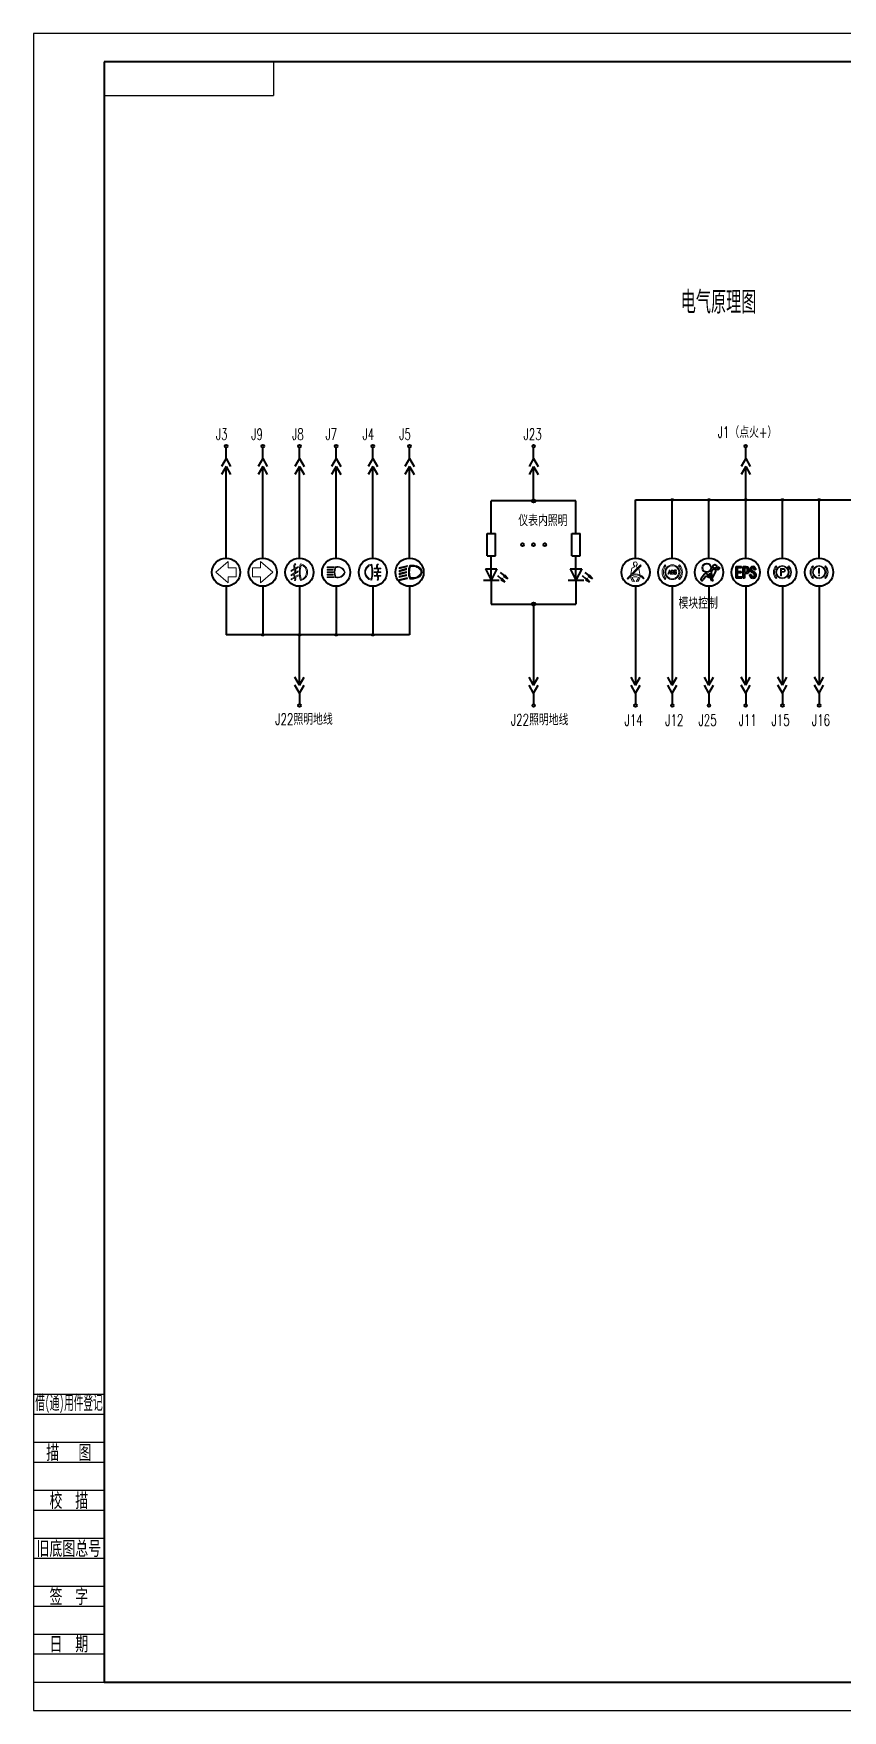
# Model space of a CAD drawing. Extents: x -871 to 2543, y 496 to 1402.
# Drawn here: x -30 to 257, y 496 to 1090 of the extents above; entities that cross this region are included whole.
import ezdxf
from ezdxf.enums import TextEntityAlignment as Align

# ---------------------------------------------------------------- set-up
doc = ezdxf.new("R2010")
doc.units = 0
doc.layers.get('0').update_dxf_attribs({"linetype": 'CONTINUOUS', "lineweight": 40})
doc.layers.add('1', color=7, linetype='CONTINUOUS')
doc.layers.add('图框层', color=7, linetype='CONTINUOUS')
for name, color, linetype, lineweight in [('1轮廓实线层', 7, 'CONTINUOUS', 40), ('2细线层', 3, 'CONTINUOUS', 20), ('6文字层', 3, 'CONTINUOUS', 20), ('排图层', 5, 'CONTINUOUS', 40)]:
    doc.layers.add(name, color=color, linetype=linetype, lineweight=lineweight)
doc.styles.add('STYLE9', font='romans.shx', dxfattribs={"width": 0.67, "height": 5, "bigfont": 'hzfs.shx'})
doc.styles.add('李志平', font='', dxfattribs={"width": 0.67})
doc.styles.get('李志平').set_extended_font_data('楷体_GB2312')

msp = doc.modelspace()

# ---------------------------------------------------------------- hatches: boundary and pattern name
h = msp.add_hatch(color=3)
h.dxf.hatch_style = 2
h.paths.add_polyline_path([(102.5953, 901.3768), (99.6922, 900.5704), (102.5146, 901.1348)])
h = msp.add_hatch(color=3)
h.dxf.hatch_style = 2
h.paths.add_polyline_path([(102.5146, 901.1348), (99.6922, 900.5704), (102.434, 900.8123)])
h = msp.add_hatch(color=3)
h.dxf.hatch_style = 2
h.paths.add_polyline_path([(102.434, 900.8123), (99.6922, 900.5704), (99.6922, 900.0865)])
h = msp.add_hatch(color=3)
h.dxf.hatch_style = 2
h.paths.add_polyline_path([(102.2727, 900.3284), (99.6922, 899.6027), (102.2727, 900.0865)])
h = msp.add_hatch(color=3)
h.dxf.hatch_style = 2
h.paths.add_polyline_path([(102.2727, 900.0865), (99.6922, 899.6027), (102.1921, 899.764)])
h = msp.add_hatch(color=3)
h.dxf.hatch_style = 2
h.paths.add_polyline_path([(102.1921, 899.764), (99.6922, 899.6027), (99.6922, 899.1188)])
h = msp.add_hatch(color=3)
h.dxf.hatch_style = 2
h.paths.add_polyline_path([(102.1921, 899.1995), (99.6922, 898.5544), (102.1921, 898.9576)])
h = msp.add_hatch(color=3)
h.dxf.hatch_style = 2
h.paths.add_polyline_path([(102.1921, 898.9576), (99.6922, 898.5544), (102.1921, 898.7156)])
h = msp.add_hatch(color=3)
h.dxf.hatch_style = 2
h.paths.add_polyline_path([(102.1921, 898.7156), (99.6922, 898.5544), (99.6922, 898.0705)])
h = msp.add_hatch(color=3)
h.dxf.hatch_style = 2
h.paths.add_polyline_path([(102.1921, 898.1512), (99.6922, 897.506), (102.2727, 897.9092)])
h = msp.add_hatch(color=3)
h.dxf.hatch_style = 2
h.paths.add_polyline_path([(102.2727, 897.9092), (99.6922, 897.506), (102.2727, 897.6673)])
h = msp.add_hatch(color=3)
h.dxf.hatch_style = 2
h.paths.add_polyline_path([(102.2727, 897.6673), (99.6922, 897.506), (99.6922, 897.0222)])
h = msp.add_hatch(color=3)
h.dxf.hatch_style = 2
h.paths.add_polyline_path([(102.434, 897.1028), (99.6922, 896.3771), (102.5146, 896.8609)])
h = msp.add_hatch(color=3)
h.dxf.hatch_style = 2
h.paths.add_polyline_path([(102.9178, 899.6833), (103.321, 899.2801), (102.8372, 899.0382)])
h = msp.add_hatch(color=3)
h.dxf.hatch_style = 2
h.paths.add_polyline_path([(103.321, 899.2801), (103.321, 898.7156), (102.8372, 899.0382)])
h = msp.add_hatch(color=3)
h.dxf.hatch_style = 2
h.paths.add_polyline_path([(102.8372, 899.0382), (103.321, 898.7156), (102.9178, 898.3931)])
h = msp.add_hatch(color=3)
h.dxf.hatch_style = 2
h.paths.add_polyline_path([(102.9985, 900.2478), (103.4017, 899.8446), (102.9178, 899.6833)])
h = msp.add_hatch(color=3)
h.dxf.hatch_style = 2
h.paths.add_polyline_path([(103.4017, 899.8446), (103.321, 899.2801), (102.9178, 899.6833)])
h = msp.add_hatch(color=3)
h.dxf.hatch_style = 2
h.paths.add_polyline_path([(103.321, 898.7156), (103.4017, 898.1512), (102.9178, 898.3931)])
h = msp.add_hatch(color=3)
h.dxf.hatch_style = 2
h.paths.add_polyline_path([(102.9178, 898.3931), (103.4017, 898.1512), (102.9985, 897.8286)])
h = msp.add_hatch(color=3)
h.dxf.hatch_style = 2
h.paths.add_polyline_path([(103.1597, 900.8123), (103.5629, 900.4091), (102.9985, 900.2478)])
h = msp.add_hatch(color=3)
h.dxf.hatch_style = 2
h.paths.add_polyline_path([(103.5629, 900.4091), (103.4017, 899.8446), (102.9985, 900.2478)])
h = msp.add_hatch(color=3)
h.dxf.hatch_style = 2
h.paths.add_polyline_path([(103.4017, 898.1512), (103.5629, 897.5867), (102.9985, 897.8286)])
h = msp.add_hatch(color=3)
h.dxf.hatch_style = 2
h.paths.add_polyline_path([(102.9985, 897.8286), (103.5629, 897.5867), (103.1597, 897.2641)])
h = msp.add_hatch(color=3)
h.dxf.hatch_style = 2
h.paths.add_polyline_path([(103.321, 901.2961), (103.7242, 900.9736), (103.1597, 900.8123)])
h = msp.add_hatch(color=3)
h.dxf.hatch_style = 2
h.paths.add_polyline_path([(103.7242, 900.9736), (103.5629, 900.4091), (103.1597, 900.8123)])
h = msp.add_hatch(color=3)
h.dxf.hatch_style = 2
h.paths.add_polyline_path([(103.5629, 897.5867), (103.7242, 897.0222), (103.1597, 897.2641)])
h = msp.add_hatch(color=3)
h.dxf.hatch_style = 2
h.paths.add_polyline_path([(103.1597, 897.2641), (103.7242, 897.0222), (103.321, 896.6996)])
h = msp.add_hatch(color=3)
h.dxf.hatch_style = 2
h.paths.add_polyline_path([(103.321, 901.3768), (105.7402, 901.2155), (103.321, 901.2961)])
h = msp.add_hatch(color=3)
h.dxf.hatch_style = 2
h.paths.add_polyline_path([(105.0951, 901.3768), (105.7402, 901.2155), (103.321, 901.3768)])
h = msp.add_hatch(color=3)
h.dxf.hatch_style = 2
h.paths.add_polyline_path([(103.4017, 901.3768), (105.0951, 901.3768), (103.321, 901.3768)])
h = msp.add_hatch(color=3)
h.dxf.hatch_style = 2
h.paths.add_polyline_path([(103.321, 901.2961), (105.7402, 901.2155), (103.7242, 900.9736)])
h = msp.add_hatch(color=3)
h.dxf.hatch_style = 2
h.paths.add_polyline_path([(103.7242, 897.0222), (104.5306, 897.0222), (103.321, 896.6996)])
h = msp.add_hatch(color=3)
h.dxf.hatch_style = 2
h.paths.add_polyline_path([(104.5306, 897.0222), (106.3047, 896.9416), (103.321, 896.6996)])
h = msp.add_hatch(color=3)
h.dxf.hatch_style = 2
h.paths.add_polyline_path([(106.3047, 896.9416), (105.9015, 896.7803), (103.321, 896.6996)])
h = msp.add_hatch(color=3)
h.dxf.hatch_style = 2
h.paths.add_polyline_path([(103.4823, 901.4574), (105.0951, 901.3768), (103.4017, 901.3768)])
h = msp.add_hatch(color=3)
h.dxf.hatch_style = 2
h.paths.add_polyline_path([(104.45, 901.4574), (105.0951, 901.3768), (103.4823, 901.4574)])
h = msp.add_hatch(color=3)
h.dxf.hatch_style = 2
h.paths.add_polyline_path([(105.7402, 901.2155), (104.45, 900.9736), (103.7242, 900.9736)])
h = msp.add_hatch(color=3)
h.dxf.hatch_style = 2
h.paths.add_polyline_path([(105.7402, 901.2155), (106.1434, 901.1348), (104.45, 900.9736)])
h = msp.add_hatch(color=3)
h.dxf.hatch_style = 2
h.paths.add_polyline_path([(106.1434, 901.1348), (106.466, 900.9736), (104.45, 900.9736)])
h = msp.add_hatch(color=3)
h.dxf.hatch_style = 2
h.paths.add_polyline_path([(104.45, 900.9736), (106.466, 900.9736), (105.0145, 900.9736)])
h = msp.add_hatch(color=3)
h.dxf.hatch_style = 2
h.paths.add_polyline_path([(104.8532, 897.0222), (106.3047, 896.9416), (104.5306, 897.0222)])
h = msp.add_hatch(color=3)
h.dxf.hatch_style = 2
h.paths.add_polyline_path([(105.0951, 897.0222), (106.3047, 896.9416), (104.8532, 897.0222)])
h = msp.add_hatch(color=3)
h.dxf.hatch_style = 2
h.paths.add_polyline_path([(105.0145, 900.9736), (106.7885, 900.7316), (105.5789, 900.8123)])
h = msp.add_hatch(color=3)
h.dxf.hatch_style = 2
h.paths.add_polyline_path([(106.466, 900.9736), (106.7885, 900.7316), (105.0145, 900.9736)])
h = msp.add_hatch(color=3)
h.dxf.hatch_style = 2
h.paths.add_polyline_path([(105.337, 897.1028), (106.3047, 896.9416), (105.0951, 897.0222)])
h = msp.add_hatch(color=3)
h.dxf.hatch_style = 2
h.paths.add_polyline_path([(105.5789, 897.1835), (106.6273, 897.1028), (105.337, 897.1028)])
h = msp.add_hatch(color=3)
h.dxf.hatch_style = 2
h.paths.add_polyline_path([(106.6273, 897.1028), (106.3047, 896.9416), (105.337, 897.1028)])
h = msp.add_hatch(color=3)
h.dxf.hatch_style = 2
h.paths.add_polyline_path([(105.5789, 900.8123), (106.7885, 900.7316), (105.8209, 900.7316)])
h = msp.add_hatch(color=3)
h.dxf.hatch_style = 2
h.paths.add_polyline_path([(105.8209, 897.2641), (106.6273, 897.1028), (105.5789, 897.1835)])
h = msp.add_hatch(color=3)
h.dxf.hatch_style = 2
h.paths.add_polyline_path([(105.8209, 900.7316), (106.7885, 900.7316), (106.0628, 900.651)])
h = msp.add_hatch(color=3)
h.dxf.hatch_style = 2
h.paths.add_polyline_path([(106.0628, 897.3448), (106.6273, 897.1028), (105.8209, 897.2641)])
h = msp.add_hatch(color=3)
h.dxf.hatch_style = 2
h.paths.add_polyline_path([(106.7885, 900.7316), (107.1111, 900.4897), (106.0628, 900.651)])
h = msp.add_hatch(color=3)
h.dxf.hatch_style = 2
h.paths.add_polyline_path([(106.0628, 900.651), (107.1111, 900.4897), (106.3047, 900.4897)])
h = msp.add_hatch(color=3)
h.dxf.hatch_style = 2
h.paths.add_polyline_path([(106.3047, 897.4254), (106.9498, 897.3448), (106.0628, 897.3448)])
h = msp.add_hatch(color=3)
h.dxf.hatch_style = 2
h.paths.add_polyline_path([(106.9498, 897.3448), (106.6273, 897.1028), (106.0628, 897.3448)])
h = msp.add_hatch(color=3)
h.dxf.hatch_style = 2
h.paths.add_polyline_path([(106.3047, 900.4897), (107.1111, 900.4897), (106.466, 900.4091)])
h = msp.add_hatch(color=3)
h.dxf.hatch_style = 2
h.paths.add_polyline_path([(106.466, 897.5867), (106.9498, 897.3448), (106.3047, 897.4254)])
h = msp.add_hatch(color=3)
h.dxf.hatch_style = 2
h.paths.add_polyline_path([(107.1111, 900.4897), (107.353, 900.2478), (106.466, 900.4091)])
h = msp.add_hatch(color=3)
h.dxf.hatch_style = 2
h.paths.add_polyline_path([(106.466, 900.4091), (107.353, 900.2478), (106.6273, 900.2478)])
h = msp.add_hatch(color=3)
h.dxf.hatch_style = 2
h.paths.add_polyline_path([(106.6273, 897.748), (107.1917, 897.5867), (106.466, 897.5867)])
h = msp.add_hatch(color=3)
h.dxf.hatch_style = 2
h.paths.add_polyline_path([(107.1917, 897.5867), (106.9498, 897.3448), (106.466, 897.5867)])
h = msp.add_hatch(color=3)
h.dxf.hatch_style = 2
h.paths.add_polyline_path([(106.6273, 900.2478), (107.353, 900.2478), (106.7885, 900.0865)])
h = msp.add_hatch(color=3)
h.dxf.hatch_style = 2
h.paths.add_polyline_path([(106.7885, 897.9092), (107.1917, 897.5867), (106.6273, 897.748)])
h = msp.add_hatch(color=3)
h.dxf.hatch_style = 2
h.paths.add_polyline_path([(107.353, 900.2478), (107.5143, 899.9252), (106.7885, 900.0865)])
h = msp.add_hatch(color=3)
h.dxf.hatch_style = 2
h.paths.add_polyline_path([(106.7885, 900.0865), (107.5143, 899.9252), (106.9498, 899.9252)])
h = msp.add_hatch(color=3)
h.dxf.hatch_style = 2
h.paths.add_polyline_path([(107.0305, 898.0705), (107.4337, 897.9092), (106.7885, 897.9092)])
h = msp.add_hatch(color=3)
h.dxf.hatch_style = 2
h.paths.add_polyline_path([(107.4337, 897.9092), (107.1917, 897.5867), (106.7885, 897.9092)])
h = msp.add_hatch(color=3)
h.dxf.hatch_style = 2
h.paths.add_polyline_path([(106.9498, 899.9252), (107.5143, 899.9252), (107.1111, 899.764)])
h = msp.add_hatch(color=3)
h.dxf.hatch_style = 2
h.paths.add_polyline_path([(107.1111, 898.3124), (107.5949, 898.1512), (107.0305, 898.0705)])
h = msp.add_hatch(color=3)
h.dxf.hatch_style = 2
h.paths.add_polyline_path([(107.5949, 898.1512), (107.4337, 897.9092), (107.0305, 898.0705)])
h = msp.add_hatch(color=3)
h.dxf.hatch_style = 2
h.paths.add_polyline_path([(107.5143, 899.9252), (107.6756, 899.6833), (107.1111, 899.764)])
h = msp.add_hatch(color=3)
h.dxf.hatch_style = 2
h.paths.add_polyline_path([(107.1111, 899.764), (107.6756, 899.6833), (107.1917, 899.522)])
h = msp.add_hatch(color=3)
h.dxf.hatch_style = 2
h.paths.add_polyline_path([(107.2724, 898.635), (107.6756, 898.4737), (107.1111, 898.3124)])
h = msp.add_hatch(color=3)
h.dxf.hatch_style = 2
h.paths.add_polyline_path([(107.6756, 898.4737), (107.5949, 898.1512), (107.1111, 898.3124)])
h = msp.add_hatch(color=3)
h.dxf.hatch_style = 2
h.paths.add_polyline_path([(107.6756, 899.6833), (107.7562, 899.3608), (107.1917, 899.522)])
h = msp.add_hatch(color=3)
h.dxf.hatch_style = 2
h.paths.add_polyline_path([(107.1917, 899.522), (107.7562, 899.3608), (107.2724, 899.2801)])
h = msp.add_hatch(color=3)
h.dxf.hatch_style = 2
h.paths.add_polyline_path([(107.7562, 899.3608), (107.7562, 899.1188), (107.2724, 899.2801)])
h = msp.add_hatch(color=3)
h.dxf.hatch_style = 2
h.paths.add_polyline_path([(107.2724, 899.2801), (107.7562, 899.1188), (107.2724, 898.9576)])
h = msp.add_hatch(color=3)
h.dxf.hatch_style = 2
h.paths.add_polyline_path([(107.7562, 899.1188), (107.7562, 898.7963), (107.2724, 898.9576)])
h = msp.add_hatch(color=3)
h.dxf.hatch_style = 2
h.paths.add_polyline_path([(107.2724, 898.9576), (107.7562, 898.7963), (107.2724, 898.7963)])
h = msp.add_hatch(color=3)
h.dxf.hatch_style = 2
h.paths.add_polyline_path([(107.2724, 898.7963), (107.6756, 898.4737), (107.2724, 898.635)])
h = msp.add_hatch(color=3)
h.dxf.hatch_style = 2
h.paths.add_polyline_path([(107.7562, 898.7963), (107.6756, 898.4737), (107.2724, 898.7963)])
h = msp.add_hatch(color=3)
h.dxf.hatch_style = 2
h.paths.add_polyline_path([(102.5146, 896.8609), (99.6922, 896.3771), (102.5953, 896.619)])
h = msp.add_hatch(color=3)
h.dxf.hatch_style = 2
h.paths.add_polyline_path([(102.5953, 896.619), (99.6922, 896.3771), (99.6922, 895.8932)])
h = msp.add_hatch(color=3)
h.dxf.hatch_style = 2
h.paths.add_polyline_path([(105.9015, 896.7803), (105.4983, 896.6996), (103.321, 896.6996)])
h = msp.add_hatch(color=3)
h.dxf.hatch_style = 2
h.paths.add_polyline_path([(103.321, 896.6996), (105.0951, 896.619), (103.4017, 896.5384)])
h = msp.add_hatch(color=3)
h.dxf.hatch_style = 2
h.paths.add_polyline_path([(105.4983, 896.6996), (105.0951, 896.619), (103.321, 896.6996)])
h = msp.add_hatch(color=3)
h.dxf.hatch_style = 2
h.paths.add_polyline_path([(105.0951, 896.619), (104.9338, 896.5384), (103.4017, 896.5384)])
h = msp.add_hatch(color=3)
h.dxf.hatch_style = 2
h.paths.add_polyline_path([(103.4017, 896.5384), (104.9338, 896.5384), (103.4823, 896.5384)])
h = msp.add_hatch(color=3)
h.dxf.hatch_style = 2
h.paths.add_polyline_path([(104.9338, 896.5384), (104.7725, 896.5384), (103.4823, 896.5384)])

# ---------------------------------------------------------------- linework, layer by layer
at = {"layer": '1', "color": 3, "lineweight": 9}
for points in [[(99.6922, 900.5704), (102.5953, 901.3768)], [(99.6922, 900.0865), (102.434, 900.8123)], [(99.6922, 900.5704), (99.6922, 900.0865)], [(99.6922, 899.6027), (102.2727, 900.3284)], [(99.6922, 899.1188), (102.1921, 899.764)], [(99.6922, 899.6027), (99.6922, 899.1188)], [(99.6922, 898.5544), (102.1921, 899.1995)], [(99.6922, 898.0705), (102.1921, 898.7156)], [(99.6922, 898.5544), (99.6922, 898.0705)], [(99.6922, 897.506), (102.1921, 898.1512)], [(99.6922, 897.0222), (102.2727, 897.6673)], [(99.6922, 897.506), (99.6922, 897.0222)], [(99.6922, 896.3771), (102.434, 897.1028)], [(102.2727, 900.3284), (102.1921, 899.764)], [(102.1921, 899.1995), (102.1921, 898.7156)], [(102.1921, 898.1512), (102.2727, 897.6673)], [(102.5953, 901.3768), (102.434, 900.8123)], [(102.434, 897.1028), (102.5953, 896.619)], [(103.321, 901.2961), (103.1597, 900.7316), (102.9985, 900.1672), (102.9178, 899.6833), (102.9178, 899.0382)], [(102.9985, 900.3284), (102.9178, 899.8446), (102.9178, 899.2801), (102.9178, 898.7963), (102.9178, 898.3124), (102.9985, 897.8286)], [(102.9178, 899.0382), (102.9178, 898.5544), (102.9178, 898.0705), (102.9985, 897.5867), (103.1597, 897.1028), (103.321, 896.6996)], [(103.321, 901.2961), (103.1597, 900.8123), (102.9985, 900.3284)], [(102.9985, 897.8286), (103.1597, 897.2641), (103.321, 896.6996)], [(103.4823, 901.4574), (103.4017, 901.3768), (103.321, 901.2961)], [(103.4823, 901.4574), (103.4017, 901.3768), (103.321, 901.2961)], [(103.7242, 900.9736), (103.5629, 900.4897), (103.4823, 900.0059), (103.4017, 899.522), (103.321, 898.9576), (103.4017, 898.4737), (103.4823, 897.9899), (103.5629, 897.506), (103.7242, 897.0222)], [(103.7242, 900.9736), (103.5629, 900.4897), (103.4823, 900.0059), (103.4017, 899.522), (103.321, 898.9576)], [(103.321, 898.9576), (103.4017, 898.4737), (103.4823, 897.9899), (103.5629, 897.506), (103.7242, 897.0222)], [(103.4823, 901.4574), (104.45, 901.4574)], [(103.4823, 901.4574), (104.45, 901.4574)], [(103.7242, 900.9736), (104.45, 900.9736)], [(103.7242, 900.9736), (104.45, 900.9736)], [(104.5306, 897.0222), (103.7242, 897.0222)], [(104.5306, 897.0222), (103.7242, 897.0222)], [(105.7402, 901.2155), (105.337, 901.3768), (104.9338, 901.4574), (104.45, 901.4574)], [(105.7402, 901.2155), (105.337, 901.3768), (104.9338, 901.4574), (104.45, 901.4574)], [(105.5789, 900.8123), (105.0145, 900.9736), (104.45, 900.9736)], [(105.5789, 900.8123), (105.0145, 900.9736), (104.45, 900.9736)], [(104.5306, 897.0222), (105.0951, 897.1028), (105.5789, 897.1835)], [(104.5306, 897.0222), (105.0951, 897.1028)], [(105.0951, 897.0222), (105.5789, 897.1835), (106.0628, 897.3448)], [(105.0951, 896.619), (105.4983, 896.6996), (105.9015, 896.7803), (106.3047, 896.9416)], [(105.0951, 896.619), (105.4983, 896.6996), (105.9015, 896.7803), (106.3047, 896.9416)], [(106.7885, 900.0865), (106.5466, 900.3284), (106.2241, 900.4897), (105.9015, 900.651), (105.5789, 900.8123)], [(106.466, 900.4091), (106.0628, 900.651), (105.5789, 900.8123)], [(105.5789, 897.1835), (106.0628, 897.3448), (106.466, 897.5867)], [(106.7885, 900.7316), (106.466, 900.9736), (106.1434, 901.1348), (105.7402, 901.2961)], [(106.7885, 900.7316), (106.466, 900.9736), (106.1434, 901.1348), (105.7402, 901.2961)], [(106.0628, 897.3448), (106.3047, 897.506), (106.5466, 897.6673), (106.7885, 897.9092)], [(106.3047, 896.9416), (106.6273, 897.1835), (106.9498, 897.3448), (107.1917, 897.6673)], [(106.3047, 896.9416), (106.6273, 897.1835), (106.9498, 897.3448), (107.1917, 897.6673)], [(107.1111, 899.764), (106.8692, 900.0059), (106.7079, 900.1672), (106.466, 900.4091)], [(106.466, 897.5867), (106.7079, 897.748), (106.8692, 897.9899), (107.1111, 898.2318)], [(107.5143, 899.9252), (107.353, 900.2478), (107.1111, 900.4897), (106.7885, 900.7316)], [(107.5143, 899.9252), (107.353, 900.2478), (107.1111, 900.4897), (106.7885, 900.7316)], [(107.2724, 899.0382), (107.2724, 899.2801), (107.1917, 899.6027), (107.0305, 899.8446), (106.7885, 900.0865)], [(106.7885, 897.9092), (106.9498, 898.0705), (107.1111, 898.3124), (107.1917, 898.4737), (107.2724, 898.7156), (107.2724, 898.9576)], [(107.2724, 898.9576), (107.2724, 899.2801), (107.1917, 899.522), (107.1111, 899.764)], [(107.1111, 898.2318), (107.1917, 898.4737), (107.2724, 898.7156), (107.2724, 898.9576)], [(107.1917, 897.6673), (107.4337, 897.9092), (107.5949, 898.2318), (107.6756, 898.4737)], [(107.1917, 897.6673), (107.4337, 897.9092), (107.5949, 898.2318), (107.6756, 898.4737)], [(107.6756, 898.4737), (107.7562, 898.7963), (107.7562, 899.1188), (107.6756, 899.3608), (107.6756, 899.6833), (107.5143, 899.9252)], [(107.6756, 898.4737), (107.7562, 898.7963), (107.7562, 899.1188), (107.6756, 899.3608), (107.6756, 899.6833), (107.5143, 899.9252)], [(99.6922, 895.8932), (102.5953, 896.619)], [(99.6922, 896.3771), (99.6922, 895.8932)], [(103.321, 896.6996), (103.4017, 896.5384), (103.4823, 896.5384)], [(103.321, 896.6996), (103.4017, 896.5384), (103.4823, 896.5384)], [(104.7725, 896.5384), (103.4823, 896.5384)], [(104.7725, 896.5384), (105.0951, 896.619)]]:
    msp.add_lwpolyline(points, dxfattribs=at)
at = {"layer": '1轮廓实线层', "ltscale": 7}
for p, q in [((38.321, 939.2044), (36.7044, 936.4044)), ((38.321, 939.2044), (38.321, 943.1244)), ((38.321, 939.2044), (39.9376, 936.4044)), ((51.321, 939.2044), (49.7044, 936.4044)), ((51.321, 939.2044), (51.321, 943.1244)), ((51.321, 939.2044), (52.9376, 936.4044)), ((64.321, 939.2044), (62.7044, 936.4044)), ((64.321, 939.2044), (64.321, 943.1244)), ((64.321, 939.2044), (65.9376, 936.4044)), ((77.321, 939.2044), (75.7044, 936.4044)), ((77.321, 939.2044), (77.321, 943.1244)), ((77.321, 939.2044), (78.9376, 936.4044)), ((90.321, 939.2044), (88.7044, 936.4044)), ((90.321, 939.2044), (90.321, 943.1244)), ((90.321, 939.2044), (91.9376, 936.4044)), ((103.321, 939.2044), (101.7044, 936.4044)), ((103.321, 939.2044), (103.321, 943.1244)), ((103.321, 939.2044), (104.9376, 936.4044)), ((147.2865, 939.2044), (145.6699, 936.4044)), ((147.2865, 939.2044), (147.2865, 943.1244)), ((147.2865, 939.2044), (148.9031, 936.4044)), ((222.4032, 939.2044), (220.7867, 936.4044)), ((222.4032, 939.2044), (222.4032, 943.1244)), ((222.4032, 939.2044), (224.0198, 936.4044)), ((38.321, 936.4044), (36.7044, 933.6044)), ((38.321, 903.9576), (38.321, 936.4044)), ((38.321, 936.4044), (39.9376, 933.6044)), ((51.321, 936.4044), (49.7044, 933.6044)), ((51.321, 903.9576), (51.321, 936.4044)), ((51.321, 936.4044), (52.9376, 933.6044)), ((64.321, 936.4044), (62.7044, 933.6044)), ((64.321, 903.9576), (64.321, 936.4044)), ((64.321, 936.4044), (65.9376, 933.6044)), ((77.321, 936.4044), (75.7044, 933.6044)), ((77.321, 903.9576), (77.321, 936.4044)), ((77.321, 936.4044), (78.9376, 933.6044)), ((90.321, 936.4044), (88.7044, 933.6044)), ((90.321, 903.9576), (90.321, 936.4044)), ((90.321, 936.4044), (91.9376, 933.6044)), ((103.321, 936.4044), (101.7044, 933.6044)), ((103.321, 903.9576), (103.321, 936.4044)), ((103.321, 936.4044), (104.9376, 933.6044)), ((147.2865, 936.4044), (145.6699, 933.6044)), ((147.2865, 936.4044), (148.9031, 933.6044)), ((222.4032, 936.4044), (220.7867, 933.6044)), ((222.4032, 936.4044), (224.0198, 933.6044)), ((162.2865, 924.2019), (132.2865, 924.2019)), ((132.2865, 912.697), (132.2865, 924.2019)), ((162.2865, 912.697), (162.2865, 924.2019)), ((183.4032, 924.5576), (260.4032, 924.5576)), ((183.4032, 903.9576), (183.4032, 924.5576)), ((196.4032, 903.9576), (196.4032, 924.5576)), ((209.4032, 903.9576), (209.4032, 924.5576)), ((222.4032, 903.9576), (222.4032, 924.5576)), ((235.4032, 903.9576), (235.4032, 924.5576)), ((248.4032, 903.9576), (248.4032, 924.5576)), ((130.7865, 912.697), (133.7865, 912.697)), ((130.7865, 904.697), (130.7865, 912.697)), ((133.7865, 904.697), (133.7865, 912.697)), ((160.7865, 912.697), (163.7865, 912.697)), ((160.7865, 904.697), (160.7865, 912.697)), ((163.7865, 904.697), (163.7865, 912.697)), ((130.7865, 904.697), (133.7865, 904.697)), ((132.2865, 896.1729), (132.2865, 904.697)), ((160.7865, 904.697), (163.7865, 904.697)), ((162.2865, 896.1729), (162.2865, 904.697)), ((130.2699, 900.1729), (134.3032, 900.1729)), ((130.2699, 900.1729), (132.2865, 896.1729)), ((134.3032, 900.1729), (132.2865, 896.1729)), ((134.5078, 897.7486), (135.8261, 896.6341)), ((135.4761, 898.8942), (136.7945, 897.7797)), ((136.9881, 898.0086), (136.601, 897.5507)), ((136.601, 897.5507), (138.093, 896.682)), ((136.9881, 898.0086), (138.093, 896.682)), ((160.2699, 900.1729), (162.2865, 896.1729)), ((160.2699, 900.1729), (164.3032, 900.1729)), ((164.3032, 900.1729), (162.2865, 896.1729)), ((164.5078, 897.7486), (165.8261, 896.6341)), ((165.4761, 898.8942), (166.7945, 897.7797)), ((166.9881, 898.0086), (166.601, 897.5507)), ((166.601, 897.5507), (168.093, 896.682)), ((166.9881, 898.0086), (168.093, 896.682)), ((38.321, 893.9576), (38.321, 876.8071)), ((51.321, 893.9576), (51.321, 876.8071)), ((64.321, 893.9576), (64.321, 876.8071)), ((77.321, 893.9576), (77.321, 876.8071)), ((90.321, 893.9576), (90.321, 876.8071)), ((103.321, 893.9576), (103.321, 876.8071)), ((129.5365, 896.1729), (135.0365, 896.1729)), ((132.2865, 896.1729), (132.2865, 887.6487)), ((136.0197, 896.8631), (135.6326, 896.4052)), ((135.6326, 896.4052), (137.1246, 895.5364)), ((136.0197, 896.8631), (137.1246, 895.5364)), ((159.5365, 896.1729), (165.0365, 896.1729)), ((162.2865, 896.1729), (162.2865, 887.6487)), ((166.0197, 896.8631), (165.6326, 896.4052)), ((165.6326, 896.4052), (167.1246, 895.5364)), ((166.0197, 896.8631), (167.1246, 895.5364)), ((183.4032, 893.9576), (183.4032, 858.9576)), ((196.4032, 893.9576), (196.4032, 858.9576)), ((209.4032, 893.9576), (209.4032, 858.9576)), ((222.4032, 893.9576), (222.4032, 858.9576)), ((235.4032, 893.9576), (235.4032, 858.9576)), ((248.4032, 893.9576), (248.4032, 858.9576)), ((132.2865, 887.6487), (162.2865, 887.6487)), ((64.321, 858.9576), (62.7044, 861.7576)), ((64.321, 858.9576), (65.9376, 861.7576)), ((147.2865, 858.9576), (145.6699, 861.7576)), ((147.2865, 858.9576), (148.9031, 861.7576)), ((183.4032, 858.9576), (181.7867, 861.7576)), ((183.4032, 858.9576), (185.0198, 861.7576)), ((196.4032, 858.9576), (194.7867, 861.7576)), ((196.4032, 858.9576), (198.0198, 861.7576)), ((209.4032, 858.9576), (207.7867, 861.7576)), ((209.4032, 858.9576), (211.0198, 861.7576)), ((222.4032, 858.9576), (220.7867, 861.7576)), ((222.4032, 858.9576), (224.0198, 861.7576)), ((235.4032, 858.9576), (233.7867, 861.7576)), ((235.4032, 858.9576), (237.0198, 861.7576)), ((248.4032, 858.9576), (246.7867, 861.7576)), ((248.4032, 858.9576), (250.0198, 861.7576)), ((64.321, 856.1576), (62.7044, 858.9576)), ((64.321, 856.1576), (65.9376, 858.9576)), ((64.321, 856.1576), (64.321, 852.2376)), ((147.2865, 856.1576), (145.6699, 858.9576)), ((147.2865, 856.1576), (148.9031, 858.9576)), ((147.2865, 856.1576), (147.2865, 852.2376)), ((183.4032, 856.1576), (181.7867, 858.9576)), ((183.4032, 856.1576), (185.0198, 858.9576)), ((183.4032, 856.1576), (183.4032, 852.2376)), ((196.4032, 856.1576), (194.7867, 858.9576)), ((196.4032, 856.1576), (198.0198, 858.9576)), ((196.4032, 856.1576), (196.4032, 852.2376)), ((209.4032, 856.1576), (207.7867, 858.9576)), ((209.4032, 856.1576), (211.0198, 858.9576)), ((209.4032, 856.1576), (209.4032, 852.2376)), ((222.4032, 856.1576), (220.7867, 858.9576)), ((222.4032, 856.1576), (224.0198, 858.9576)), ((222.4032, 856.1576), (222.4032, 852.2376)), ((235.4032, 856.1576), (233.7867, 858.9576)), ((235.4032, 856.1576), (237.0198, 858.9576)), ((235.4032, 856.1576), (235.4032, 852.2376)), ((248.4032, 856.1576), (246.7867, 858.9576)), ((248.4032, 856.1576), (250.0198, 858.9576)), ((248.4032, 856.1576), (248.4032, 852.2376))]:
    msp.add_line(p, q, dxfattribs=at)
at = {"layer": '1轮廓实线层', "ltscale": 10}
for p, q in [((147.2865, 924.2019), (147.2865, 936.4044)), ((222.4032, 924.5576), (222.4032, 936.4044)), ((147.2865, 887.6487), (147.2865, 858.9576)), ((103.321, 876.8071), (38.321, 876.8071)), ((64.321, 858.9576), (64.321, 876.8071))]:
    msp.add_line(p, q, dxfattribs=at)
at = {"layer": '1轮廓实线层', "color": 1}
for p, q in [((207.7966, 898.305), (206.5941, 896.7302)), ((208.1794, 897.3642), (207.2895, 896.1991)), ((208.6292, 898.3419), (208.2794, 898.4555)), ((209.579, 896.9702), (208.5973, 897.4611)), ((209.579, 896.9702), (209.0906, 898.2769)), ((210.3529, 895.859), (209.4293, 898.3322)), ((210.856, 895.859), (209.8531, 898.5455)), ((210.115, 898.8055), (210.2495, 899.0205)), ((210.7702, 897.0512), (210.115, 898.8055)), ((210.2495, 899.0205), (210.5492, 899.6201)), ((210.7702, 897.0512), (211.7536, 899.0179)), ((213.0042, 900.7401), (212.0298, 900.1041)), ((213.0042, 900.1772), (212.2671, 899.6965)), ((213.0042, 900.7401), (213.0042, 900.1772)), ((218.9874, 898.8935), (218.9874, 900.9935)), ((218.9874, 900.9935), (219.9402, 900.9935)), ((218.9874, 896.7935), (218.9874, 898.8935)), ((220.1664, 900.5273), (219.4397, 900.5273)), ((219.4397, 900.5273), (219.4397, 899.8762)), ((219.4397, 899.8762), (219.4397, 899.2251)), ((219.4397, 899.2251), (220.1074, 899.2251)), ((219.4397, 898.7589), (219.4397, 898.0093)), ((220.1074, 898.7589), (219.4397, 898.7589)), ((219.4397, 898.0093), (219.4397, 897.2598)), ((219.4397, 897.2598), (220.2156, 897.2598)), ((219.9402, 900.9935), (220.8931, 900.9935)), ((220.1074, 899.2251), (220.7752, 899.2251)), ((220.7752, 898.7589), (220.1074, 898.7589)), ((220.8931, 900.5273), (220.1664, 900.5273)), ((220.2156, 897.2598), (220.9916, 897.2598)), ((220.7752, 899.2251), (220.7752, 898.992)), ((220.7752, 898.992), (220.7752, 898.7589)), ((220.8931, 900.9935), (220.8931, 900.7604)), ((220.8931, 900.7604), (220.8931, 900.5273)), ((220.9916, 897.2598), (220.9916, 897.0267)), ((220.9916, 897.0267), (220.9916, 896.7935)), ((221.4834, 900.9935), (221.9942, 900.9935)), ((221.4834, 898.8935), (221.4834, 900.9935)), ((221.4834, 896.7935), (221.4834, 898.8935)), ((221.9357, 900.5273), (221.9357, 899.7161)), ((222.1614, 900.5273), (221.9357, 900.5273)), ((221.9357, 899.7161), (221.9357, 898.905)), ((221.9357, 898.905), (222.1614, 898.905)), ((221.9357, 898.4388), (221.9357, 897.6161)), ((222.2208, 898.4388), (221.9357, 898.4388)), ((221.9357, 897.6161), (221.9357, 896.7935)), ((221.9942, 900.9935), (222.5049, 900.9935)), ((222.387, 900.5273), (222.1614, 900.5273)), ((222.1614, 898.905), (222.387, 898.905)), ((222.5058, 898.4388), (222.2208, 898.4388)), ((222.6963, 900.4839), (222.387, 900.5273)), ((222.387, 898.905), (222.6965, 898.9481)), ((222.5049, 900.9935), (222.9423, 900.9074)), ((222.942, 898.5249), (222.5058, 898.4388)), ((222.9175, 900.3546), (222.6963, 900.4839)), ((222.6965, 898.9481), (222.9175, 899.0766)), ((223.0502, 900.1093), (222.9175, 900.3546)), ((222.9175, 899.0766), (223.0502, 899.3227)), ((223.2712, 898.783), (222.942, 898.5249)), ((222.9423, 900.9074), (223.2712, 900.6493)), ((223.0944, 899.7156), (223.0502, 900.1093)), ((223.0502, 899.3227), (223.0944, 899.7156)), ((223.2712, 900.6493), (223.4777, 900.2442)), ((223.478, 899.188), (223.2712, 898.783)), ((223.4777, 900.2442), (223.5466, 899.7156)), ((223.5466, 899.7156), (223.478, 899.188)), ((223.9196, 898.121), (224.1458, 898.121)), ((223.9196, 898.0352), (223.9196, 898.121)), ((223.9196, 897.9495), (223.9196, 898.0352)), ((223.9888, 897.4765), (223.9196, 897.9495)), ((224.1951, 897.0894), (223.9888, 897.4765)), ((223.9979, 899.8883), (224.0691, 900.3554)), ((224.0498, 899.5449), (223.9979, 899.8883)), ((224.2042, 899.2504), (224.0498, 899.5449)), ((224.0691, 900.3554), (224.2825, 900.7241)), ((224.1458, 898.121), (224.3719, 898.121)), ((224.524, 896.831), (224.1951, 897.0894)), ((224.4769, 898.9921), (224.2042, 899.2504)), ((224.2825, 900.7241), (224.5946, 900.9634)), ((224.3719, 898.121), (224.3719, 898.0473)), ((224.3719, 898.0473), (224.3719, 897.9737)), ((224.3719, 897.9737), (224.4161, 897.6478)), ((224.4161, 897.6478), (224.5487, 897.4084)), ((224.4846, 900.2043), (224.4502, 899.962)), ((224.4502, 899.962), (224.4771, 899.7563)), ((224.8821, 898.7589), (224.4769, 898.9921)), ((224.4771, 899.7563), (224.5579, 899.5809)), ((224.5874, 900.3914), (224.4846, 900.2043)), ((224.5487, 897.4084), (224.7402, 897.2607)), ((224.5579, 899.5809), (224.7523, 899.4065)), ((224.7499, 900.5116), (224.5874, 900.3914)), ((224.5946, 900.9634), (224.9614, 901.043)), ((224.7402, 897.2607), (224.9614, 897.2115)), ((224.9614, 900.5514), (224.7499, 900.5116)), ((224.7523, 899.4065), (225.118, 899.201)), ((225.1771, 898.5774), (224.8821, 898.7589)), ((224.9614, 901.043), (225.4006, 900.9479)), ((225.1867, 900.496), (224.9614, 900.5514)), ((224.9614, 897.2115), (225.2335, 897.2634)), ((225.118, 899.201), (225.5013, 898.9583)), ((225.3933, 898.3778), (225.1771, 898.5774)), ((225.3537, 900.3304), (225.1867, 900.496)), ((225.2335, 897.2634), (225.4228, 897.4199)), ((225.452, 900.0971), (225.3537, 900.3304)), ((225.526, 898.16), (225.3933, 898.3778)), ((225.4006, 900.9479), (225.6982, 900.662)), ((225.7378, 897.0768), (225.4009, 896.8279)), ((225.4228, 897.4199), (225.5334, 897.6504)), ((225.4716, 899.8388), (225.452, 900.0971)), ((225.6977, 899.8388), (225.4716, 899.8388)), ((225.5013, 898.9583), (225.7866, 898.6725)), ((225.5702, 897.9241), (225.526, 898.16)), ((225.5334, 897.6504), (225.5702, 897.9241)), ((225.9239, 899.8388), (225.6977, 899.8388)), ((225.6982, 900.662), (225.8676, 900.2656)), ((225.9513, 897.4663), (225.7378, 897.0768)), ((225.7866, 898.6725), (225.9636, 898.3441)), ((225.8676, 900.2656), (225.9239, 899.8388)), ((226.0224, 897.9725), (225.9513, 897.4663)), ((225.9636, 898.3441), (226.0224, 897.9725)), ((210.856, 895.859), (210.3529, 895.859)), ((219.9895, 896.7935), (218.9874, 896.7935)), ((220.9916, 896.7935), (219.9895, 896.7935)), ((221.7096, 896.7935), (221.4834, 896.7935)), ((221.9357, 896.7935), (221.7096, 896.7935)), ((224.9614, 896.7452), (224.524, 896.831)), ((225.4009, 896.8279), (224.9614, 896.7452))]:
    msp.add_line(p, q, dxfattribs=at)
at = {"layer": '1轮廓实线层', "ltscale": 7}
for centre, radius in [((38.321, 943.6044), 0.48), ((51.321, 943.6044), 0.48), ((64.321, 943.6044), 0.48), ((77.321, 943.6044), 0.48), ((90.321, 943.6044), 0.48), ((103.321, 943.6044), 0.48), ((147.2865, 943.6044), 0.48), ((222.4032, 943.6044), 0.48), ((147.2865, 924.2019), 0.6), ((196.4032, 924.5576), 0.32), ((209.4032, 924.5576), 0.32), ((222.4032, 924.5576), 0.32), ((235.4032, 924.5576), 0.32), ((248.4032, 924.5576), 0.32), ((143.2865, 908.697), 0.5), ((147.2865, 908.697), 0.5), ((151.2865, 908.697), 0.5), ((38.321, 898.9576), 5), ((51.321, 898.9576), 5), ((64.321, 898.9576), 5), ((77.321, 898.9576), 5), ((90.321, 898.9576), 5), ((103.321, 898.9576), 5), ((183.4032, 898.9576), 5), ((196.4032, 898.9576), 5), ((209.4032, 898.9576), 5), ((222.4032, 898.9576), 5), ((235.4032, 898.9576), 5), ((248.4032, 898.9576), 5), ((147.2865, 887.6487), 0.6), ((51.321, 876.8071), 0.32), ((64.321, 876.8071), 0.32), ((77.321, 876.8071), 0.32), ((90.321, 876.8071), 0.32), ((64.321, 851.7576), 0.48), ((147.2865, 851.7576), 0.48), ((183.4032, 851.7576), 0.48), ((196.4032, 851.7576), 0.48), ((209.4032, 851.7576), 0.48), ((222.4032, 851.7576), 0.48), ((235.4032, 851.7576), 0.48), ((248.4032, 851.7576), 0.48)]:
    msp.add_circle(centre, radius, dxfattribs=at)
at = {"layer": '1轮廓实线层', "color": 1}
for centre, radius in [((208.6168, 900.482), 1.5709), ((211.4468, 900.9756), 0.6733)]:
    msp.add_circle(centre, radius, dxfattribs=at)
for centre, radius, start, end in [((208.1442, 898.0394), 0.4376, 72.0073991, 142.6360016), ((208.4465, 897.1599), 0.3366, 63.434897, 142.6360016), ((209.0452, 899.6226), 1.3465, 252.0069875, 271.9364959), ((209.0452, 899.6226), 1.3465, 286.5959943, 306.8760008), ((211.1511, 899.319), 0.6733, 333.4350001, 153.4349915), ((211.1511, 899.319), 1.1782, 18.6876008, 41.7914004), ((206.9418, 896.4646), 0.4376, 142.6360016, 322.6360066)]:
    msp.add_arc(centre, radius, start, end, dxfattribs=at)
at = {"layer": '2细线层', "color": 3}
for p, q in [((39.121, 902.7576), (34.721, 898.9576)), ((34.721, 898.9576), (39.121, 895.1576)), ((39.121, 900.5576), (39.121, 902.7576)), ((41.921, 900.5576), (39.121, 900.5576)), ((41.921, 897.3576), (39.121, 897.3576)), ((39.121, 895.1576), (39.121, 897.3576)), ((41.921, 897.3576), (41.921, 900.5576)), ((47.721, 900.5576), (50.521, 900.5576)), ((47.721, 897.3576), (47.721, 900.5576)), ((47.721, 897.3576), (50.521, 897.3576)), ((50.521, 900.5576), (50.521, 902.7576)), ((50.521, 902.7576), (54.921, 898.9576)), ((54.921, 898.9576), (50.521, 895.1576)), ((50.521, 895.1576), (50.521, 897.3576)), ((62.5314, 900.2121), (61.441, 899.582)), ((62.6432, 899.9034), (61.441, 899.2093)), ((61.441, 899.582), (61.441, 899.2093)), ((62.3684, 898.6091), (61.441, 898.0734)), ((62.2912, 898.1921), (61.441, 897.7007)), ((61.441, 898.0734), (61.441, 897.7007)), ((62.5838, 897.2244), (61.441, 896.5648)), ((62.5775, 901.8704), (63.025, 901.8704)), ((63.8631, 899.0993), (62.642, 898.3942)), ((63.8631, 900.9805), (62.8113, 900.3734)), ((63.8631, 899.4719), (62.8626, 898.8942)), ((63.8631, 897.9634), (62.8661, 897.3874)), ((63.8631, 900.6078), (62.9323, 900.0704)), ((63.8631, 897.5907), (62.9651, 897.0723)), ((63.8631, 900.9805), (63.8631, 900.6078)), ((63.8631, 899.4719), (63.8631, 899.0993)), ((63.8631, 897.9634), (63.8631, 897.5907)), ((62.6673, 896.9006), (61.441, 896.1922)), ((61.441, 896.5648), (61.441, 896.1922)), ((62.5147, 896.0447), (62.8707, 896.0447))]:
    msp.add_line(p, q, dxfattribs=at)
at = {"layer": '2细线层', "color": 5}
for p, q in [((76.5714, 900.8083), (74.121, 900.8083)), ((74.121, 900.8083), (74.121, 900.525)), ((76.4715, 900.525), (74.121, 900.525)), ((76.3238, 899.9538), (74.121, 899.9538)), ((74.121, 899.9538), (74.121, 899.6705)), ((76.2758, 899.6705), (74.121, 899.6705)), ((76.2272, 899.0992), (74.121, 899.0992)), ((74.121, 899.0992), (74.121, 898.8159)), ((76.2266, 898.8159), (74.121, 898.8159)), ((76.2758, 898.2242), (74.121, 898.2242)), ((74.121, 898.2242), (74.121, 897.9409)), ((76.3238, 897.9409), (74.121, 897.9409)), ((76.4715, 897.3696), (74.121, 897.3696)), ((74.121, 897.3696), (74.121, 897.0864)), ((76.5714, 897.0864), (74.121, 897.0864))]:
    msp.add_line(p, q, dxfattribs=at)
at = {"layer": '2细线层', "color": 2}
for p, q in [((90.7512, 900.4245), (90.7512, 900.1059)), ((91.7735, 900.4245), (90.7512, 900.4245)), ((91.9337, 900.1059), (90.7512, 900.1059)), ((90.7512, 899.1172), (90.7512, 898.7986)), ((91.9637, 899.1172), (90.7512, 899.1172)), ((91.811, 898.7986), (90.7512, 898.7986)), ((90.7512, 897.8092), (90.7512, 897.4906)), ((91.6976, 897.8092), (90.7512, 897.8092)), ((91.8197, 897.4906), (90.7512, 897.4906)), ((91.9383, 901.8342), (92.3795, 901.8342)), ((93.2121, 897.8092), (92.0298, 897.8092)), ((93.2121, 900.4245), (92.132, 900.4245)), ((93.2121, 897.4906), (92.1846, 897.4906)), ((93.2121, 898.7986), (92.1854, 898.7986)), ((93.2121, 900.1059), (92.2737, 900.1059)), ((93.2121, 899.1172), (92.2968, 899.1172)), ((93.2121, 900.4245), (93.2121, 900.1059)), ((93.2121, 899.1172), (93.2121, 898.7986)), ((93.2121, 897.8092), (93.2121, 897.4906)), ((194.1662, 901.1943), (193.8573, 901.5031)), ((198.6396, 901.1943), (198.9484, 901.5031)), ((91.8759, 896.0809), (92.228, 896.0809)), ((193.8573, 896.4119), (194.1662, 896.7207)), ((198.9484, 896.4119), (198.6396, 896.7207))]:
    msp.add_line(p, q, dxfattribs=at)
at = {"layer": '2细线层', "color": 1}
for p, q in [((180.3806, 896.766), (185.0941, 901.5043)), ((180.6347, 896.5132), (181.622, 897.5058)), ((182.0895, 900.4041), (181.659, 898.2502)), ((182.0895, 900.4041), (182.8029, 900.7129)), ((182.272, 898.1592), (185.3481, 901.2516)), ((184.5182, 900.4041), (183.8048, 900.7129)), ((184.5182, 900.4041), (184.9487, 898.2502)), ((185.3481, 901.2516), (185.0941, 901.5043)), ((233.1405, 901.2203), (233.4233, 900.9375)), ((233.4233, 896.9777), (233.1405, 896.6948)), ((234.7532, 900.2076), (234.7532, 897.6076)), ((235.8782, 900.2076), (234.7532, 900.2076)), ((234.7532, 897.6076), (235.0532, 897.6076)), ((235.0532, 899.9076), (235.8782, 899.9076)), ((235.0532, 899.2576), (235.0532, 899.9076)), ((235.8782, 899.2576), (235.0532, 899.2576)), ((235.0532, 897.6076), (235.0532, 898.9576)), ((235.0532, 898.9576), (235.8782, 898.9576)), ((237.666, 901.2203), (237.3831, 900.9375)), ((237.3831, 896.9777), (237.666, 896.6948)), ((246.1405, 901.2203), (246.4233, 900.9375)), ((246.4233, 896.9777), (246.1405, 896.6948)), ((248.2032, 898.7311), (248.2032, 900.1405)), ((248.6032, 898.7311), (248.6032, 900.1405)), ((250.666, 901.2203), (250.3831, 900.9375)), ((250.3831, 896.9777), (250.666, 896.6948)), ((182.2458, 895.7752), (182.999, 895.7067)), ((183.6087, 895.7067), (184.3618, 895.7752)), ((186.4616, 896.766), (186.1647, 896.5563))]:
    msp.add_line(p, q, dxfattribs=at)
at = {"layer": '2细线层', "color": 1, "ltscale": 5}
msp.add_line((180.3806, 896.766), (180.6347, 896.5132), dxfattribs=at)
at = {"layer": '2细线层', "color": 2}
for points in [[(195.1339, 898.6563), (195.2489, 898.6563), (195.3655, 898.6563), (195.4822, 898.6563), (195.5988, 898.6563), (195.6618, 898.4324), (195.7264, 898.2064), (195.8777, 898.2064), (195.8226, 898.3951), (195.7658, 898.5838), (195.7091, 898.7725), (195.6524, 898.9612), (195.5972, 899.1499), (195.5405, 899.3386), (195.4837, 899.5273), (195.427, 899.7181), (195.2899, 899.7181), (195.2379, 899.5293), (195.1843, 899.3406), (195.1323, 899.1519), (195.0787, 898.9632), (195.0267, 898.7745), (194.9731, 898.5858), (194.9195, 898.3971), (194.866, 898.2064), (195.0157, 898.2064), (195.074, 898.4303), (195.1339, 898.6563)], [(195.5578, 898.7994), (195.3655, 898.7994), (195.1717, 898.7994), (195.2174, 898.9736), (195.2647, 899.1499), (195.3104, 899.3261), (195.3577, 899.5024), (195.4065, 899.3282), (195.4569, 899.1519), (195.5074, 898.9757), (195.5578, 898.7994)], [(195.9967, 899.7181), (195.9967, 899.5293), (195.9967, 899.3406), (195.9967, 899.1519), (195.9967, 898.9632), (195.9967, 898.7745), (195.9967, 898.5858), (195.9967, 898.3971), (195.9967, 898.2064), (196.1276, 898.2064), (196.2599, 898.2064), (196.3923, 898.2064), (196.5247, 898.2064), (196.635, 898.225), (196.7311, 898.2769), (196.8052, 898.3619), (196.8541, 898.4801), (196.8714, 898.6273), (196.8651, 898.7227), (196.8446, 898.8077), (196.8131, 898.8803), (196.7721, 898.9404), (196.7217, 898.9881), (196.7595, 899.0338), (196.7895, 899.0877), (196.8115, 899.1519), (196.8257, 899.2245), (196.8304, 899.3033), (196.8131, 899.4506), (196.7642, 899.5667), (196.6902, 899.6496), (196.594, 899.7015), (196.4837, 899.7181), (196.3624, 899.7181), (196.241, 899.7181), (196.1197, 899.7181), (195.9967, 899.7181)], [(196.148, 899.5563), (196.2978, 899.5563), (196.4475, 899.5563), (196.5215, 899.5501), (196.5893, 899.5252), (196.6445, 899.4775), (196.6807, 899.407), (196.6949, 899.3033), (196.6807, 899.2017), (196.6445, 899.1291), (196.5893, 899.0835), (196.5215, 899.0586), (196.4475, 899.0524), (196.2978, 899.0524), (196.148, 899.0524), (196.148, 899.3033), (196.148, 899.5563)], [(196.4884, 898.3681), (196.3182, 898.3681), (196.148, 898.3681), (196.148, 898.6294), (196.148, 898.8907), (196.3182, 898.8907), (196.4884, 898.8907), (196.5625, 898.8824), (196.6303, 898.8554), (196.6854, 898.8057), (196.7217, 898.731), (196.7359, 898.6273), (196.7217, 898.5257), (196.6854, 898.4511), (196.6303, 898.4034), (196.5625, 898.3764), (196.4884, 898.3681)], [(197.0093, 899.3261), (197.033, 899.1582), (197.096, 899.0483), (197.1906, 898.9778), (197.3056, 898.9301), (197.4333, 898.8865), (197.5215, 898.8575), (197.6019, 898.8264), (197.6681, 898.7787), (197.7122, 898.7061), (197.728, 898.5941), (197.7106, 898.4946), (197.6618, 898.422), (197.5925, 898.3702), (197.5105, 898.3412), (197.4222, 898.3329), (197.3135, 898.3495), (197.2253, 898.3971), (197.1622, 898.4697), (197.1228, 898.561), (197.1102, 898.6667), (196.9621, 898.6667), (196.9778, 898.5319), (197.0283, 898.3951), (197.1165, 898.2748), (197.2457, 898.1919), (197.4222, 898.1608), (197.594, 898.1898), (197.7217, 898.2561), (197.8084, 898.3557), (197.8572, 898.4718), (197.873, 898.5941), (197.8493, 898.787), (197.7831, 898.9114), (197.6854, 898.9881), (197.5672, 899.0379), (197.438, 899.0835), (197.3498, 899.1146), (197.271, 899.1457), (197.2063, 899.1872), (197.1638, 899.2432), (197.148, 899.3241), (197.1638, 899.4236), (197.2048, 899.4982), (197.2662, 899.548), (197.3419, 899.577), (197.427, 899.5874), (197.5326, 899.5687), (197.6082, 899.519), (197.6602, 899.4485), (197.6886, 899.3697), (197.698, 899.2888), (197.8462, 899.2888), (197.8351, 899.4112), (197.7942, 899.5397), (197.7185, 899.6538), (197.5988, 899.7367), (197.427, 899.7678), (197.2583, 899.7409), (197.1402, 899.6704), (197.0629, 899.5687), (197.022, 899.4506), (197.0093, 899.3282)]]:
    msp.add_lwpolyline(points, dxfattribs=at)
for radius in [2.6257, 2.3043]:
    msp.add_circle((196.4032, 898.9576), radius, dxfattribs=at)
at = {"layer": '2细线层', "color": 1}
for centre, radius in [((235.4032, 898.9576), 2.334), ((235.4032, 898.9576), 2.0483), ((248.4032, 898.9576), 2.334), ((248.4032, 898.9576), 2.0483), ((248.4032, 897.8251), 0.2)]:
    msp.add_circle(centre, radius, dxfattribs=at)
at = {"layer": '2细线层', "color": 3}
for centre, radius, start, end in [((63.7103, 901.0146), 1.4197, 142.9286712, 210.3554817), ((63.7122, 898.1456), 1.4218, 178.1284374, 210.3401069), ((63.7082, 898.1448), 1.4177, 149.597, 160.886), ((61.2625, 899.5797), 1.4177, 26.4789, 30.4034), ((61.2625, 896.71), 1.4177, 21.2849, 30.4034), ((61.2577, 899.5807), 1.4225, 329.6650352, 13.1105039), ((63.7091, 901.0143), 1.0958, 128.6258987, 210.3602764), ((63.7102, 898.1449), 1.0969, 166.8621199, 210.3426748), ((61.2625, 899.5797), 1.7404, 27.1325, 30.4034), ((61.2625, 896.71), 1.7404, 22.9104, 30.4034), ((61.2589, 899.5794), 1.7439, 336.8645605, 16.3531749), ((61.2625, 896.71), 1.7404, 337.526, 12.009), ((75.6915, 898.9576), 11.4032, 165.201, 194.799), ((75.6915, 898.9576), 11.0804, 166.762, 193.238), ((64.26, 898.9576), 2.941, 277.945, 82.055), ((64.26, 898.9576), 2.6183, 284.271, 75.729), ((61.2625, 896.71), 1.4177, 332.012, 7.717)]:
    msp.add_arc(centre, radius, start, end, dxfattribs=at)
at = {"layer": '2细线层', "color": 5}
for centre, radius, start, end in [((81.3969, 898.9473), 5.1719, 178.3174398, 181.456054), ((81.3969, 898.9473), 5.1719, 168.7791416, 171.9626125), ((81.3969, 898.9473), 5.1719, 188.0373875, 191.2208584), ((81.3969, 898.9473), 5.1719, 158.910802, 162.2389053), ((81.3969, 898.9473), 5.1719, 197.7610947, 201.089198), ((81.3256, 898.9576), 4.7232, 156.9307587, 203.0660421), ((81.3256, 898.9576), 4.4399, 158.5511547, 201.4456117), ((77.9054, 899.6493), 2.7055, 249.9966081, 345.1879544), ((77.9054, 898.266), 2.7055, 14.8120456, 110.001063), ((77.9054, 899.6493), 2.4222, 252.8955541, 343.4084305), ((77.9054, 898.266), 2.4222, 16.5915695, 107.1021784)]:
    msp.add_arc(centre, radius, start, end, dxfattribs=at)
at = {"layer": '2细线层', "color": 2}
for centre, radius, start, end in [((90.3343, 898.9576), 2.9044, 97.9452, 262.055), ((90.3343, 898.9576), 2.5856, 104.271, 255.729), ((79.0455, 898.9576), 10.9424, 346.762, 13.238), ((79.0455, 898.9576), 11.2611, 345.201, 14.799), ((93.0524, 900.9895), 1.3981, 142.8299664, 203.8349073), ((93.0543, 898.155), 1.4, 152.633055, 194.2991091), ((90.6407, 896.7377), 1.399, 331.9981507, 32.5602665), ((90.6401, 899.5717), 1.3996, 341.0461958, 22.4373863), ((93.0546, 900.9891), 1.0817, 128.6206831, 211.4652641), ((93.0543, 898.155), 1.0813, 143.4735703, 198.6501962), ((90.6395, 896.7376), 1.7188, 337.5400066, 25.984053), ((90.6388, 899.573), 1.7196, 344.6268401, 18.0531754), ((196.4032, 898.9576), 3.6, 135, 225), ((196.4032, 898.9576), 3.1633, 135, 225), ((196.4032, 898.9576), 3.1633, 315, 45), ((196.4032, 898.9576), 3.6, 315, 45)]:
    msp.add_arc(centre, radius, start, end, dxfattribs=at)
at = {"layer": '2细线层', "color": 1}
for centre, radius, start, end in [((184.9156, 897.7153), 3.3003, 170.6721721, 216.0060587), ((183.4211, 894.6188), 3.3588, 35.2296498, 122.3185166), ((183.265, 894.8178), 2.5129, 63.3787974, 115.0156341), ((184.9156, 897.7153), 2.7763, 192.8469038, 226.341543), ((183.4211, 894.6188), 3.7223, 35.2296498, 107.9814007), ((183.3096, 901.9055), 0.7132, 302.0689975, 232.8019534), ((182.6582, 901.0472), 0.3643, 293.4039311, 52.8019534), ((183.9495, 901.0472), 0.3643, 127.1980466, 246.5960689), ((181.6921, 897.7153), 2.7763, 313.658457, 346.4397839), ((181.6921, 897.7153), 3.3003, 323.9939413, 9.3278279), ((235.4032, 898.9576), 3.2, 135, 225), ((235.4032, 898.9576), 2.8, 135, 225), ((235.8782, 899.5826), 0.625, 270, 90), ((235.8782, 899.5826), 0.325, 270, 90), ((235.4032, 898.9576), 2.8, 315, 45), ((235.4032, 898.9576), 3.2, 315, 45), ((248.4032, 898.9576), 3.2, 135, 225), ((248.4032, 898.9576), 2.8, 135, 225), ((248.4032, 900.1405), 0.2, 0, 180), ((248.4032, 898.7311), 0.2, 180, 0), ((248.4032, 898.9576), 2.8, 315, 45), ((248.4032, 898.9576), 3.2, 315, 45)]:
    msp.add_arc(centre, radius, start, end, dxfattribs=at)
at = {"layer": '图框层', "color": 3, "ltscale": 14}
for p, q in [((811.1275, 1089.757), (-29.8725, 1089.757)), ((-29.8725, 1089.757), (-29.8725, 495.757)), ((-29.8725, 495.757), (811.1275, 495.757))]:
    msp.add_line(p, q, dxfattribs=at)
at = {"layer": '图框层', "color": 3}
for p, q in [((55.1275, 1079.757), (55.1275, 1067.757)), ((-4.8725, 1067.757), (55.1275, 1067.757)), ((-29.8725, 607.757), (-4.8725, 607.757)), ((-29.8725, 600.757), (-4.8725, 600.757)), ((-29.8725, 590.757), (-4.8725, 590.757)), ((-29.8725, 583.757), (-4.8725, 583.757)), ((-29.8725, 573.757), (-4.8725, 573.757)), ((-29.8725, 566.757), (-4.8725, 566.757)), ((-29.8725, 556.757), (-4.8725, 556.757)), ((-29.8725, 549.757), (-4.8725, 549.757)), ((-29.8725, 539.757), (-4.8725, 539.757)), ((-29.8725, 532.757), (-4.8725, 532.757)), ((-29.8725, 522.757), (-4.8725, 522.757)), ((-29.8725, 515.757), (-4.8725, 515.757)), ((-29.8725, 505.757), (-4.8725, 505.757))]:
    msp.add_line(p, q, dxfattribs=at)
at = {"layer": '排图层', "color": 7, "ltscale": 14}
for p, q in [((801.1275, 1079.757), (-4.8725, 1079.757)), ((-4.8725, 1079.757), (-4.8725, 505.757))]:
    msp.add_line(p, q, dxfattribs=at)
at = {"layer": '排图层', "color": 7}
msp.add_line((-4.8725, 505.757), (801.1275, 505.757), dxfattribs=at)

# ---------------------------------------------------------------- texts
at = {"layer": '2细线层', "ltscale": 10, "insert": (212.7888, 994.5574), "char_height": 8, "width": 60.829739, "attachment_point": 5, "style": 'STYLE9'}
msp.add_mtext('电气原理图', dxfattribs=at)
at = {"layer": '6文字层', "ltscale": 7, "style": 'STYLE9', "width": 0.67}
for s, p in [('J1（点火+）', (212.5046, 946.5348)), ('J3', (34.7219, 945.8214)), ('J9', (47.2501, 945.8214)), ('J8', (61.7049, 945.8214)), ('J7', (73.5512, 945.8214)), ('J4', (86.6781, 945.8214)), ('J5', (99.6781, 945.8214)), ('J23', (143.7308, 945.8214)), ('仪表内照明', (141.8652, 915.2666)), ('模块控制', (198.614, 885.979)), ('J22照明地线', (55.7631, 844.889)), ('J22照明地线', (139.2407, 844.7073)), ('J14', (179.5351, 844.5627)), ('J12', (193.9306, 844.5627)), ('J25', (205.7117, 844.5627)), ('J11', (219.9306, 844.5627)), ('J15', (231.5712, 844.5627)), ('J16', (245.862, 844.5627))]:
    msp.add_text(s, height=4, dxfattribs=at).set_placement(p)
at = {"layer": '图框层', "color": 3, "style": '李志平'}
for s, width, p in [('借(通)用件登记', 0.5, (-17.3206, 604.5648)), ('描   图', 0.67, (-17.3725, 587.257)), ('校  描', 0.67, (-17.3725, 570.257)), ('旧底图总号', 0.67, (-17.3725, 553.257)), ('签  字', 0.67, (-17.3725, 536.257)), ('日  期', 0.67, (-17.3662, 519.3568))]:
    msp.add_text(s, height=5, dxfattribs=dict(at, width=width)).set_placement(p, align=Align.MIDDLE)

doc.saveas('drawing.dxf')
